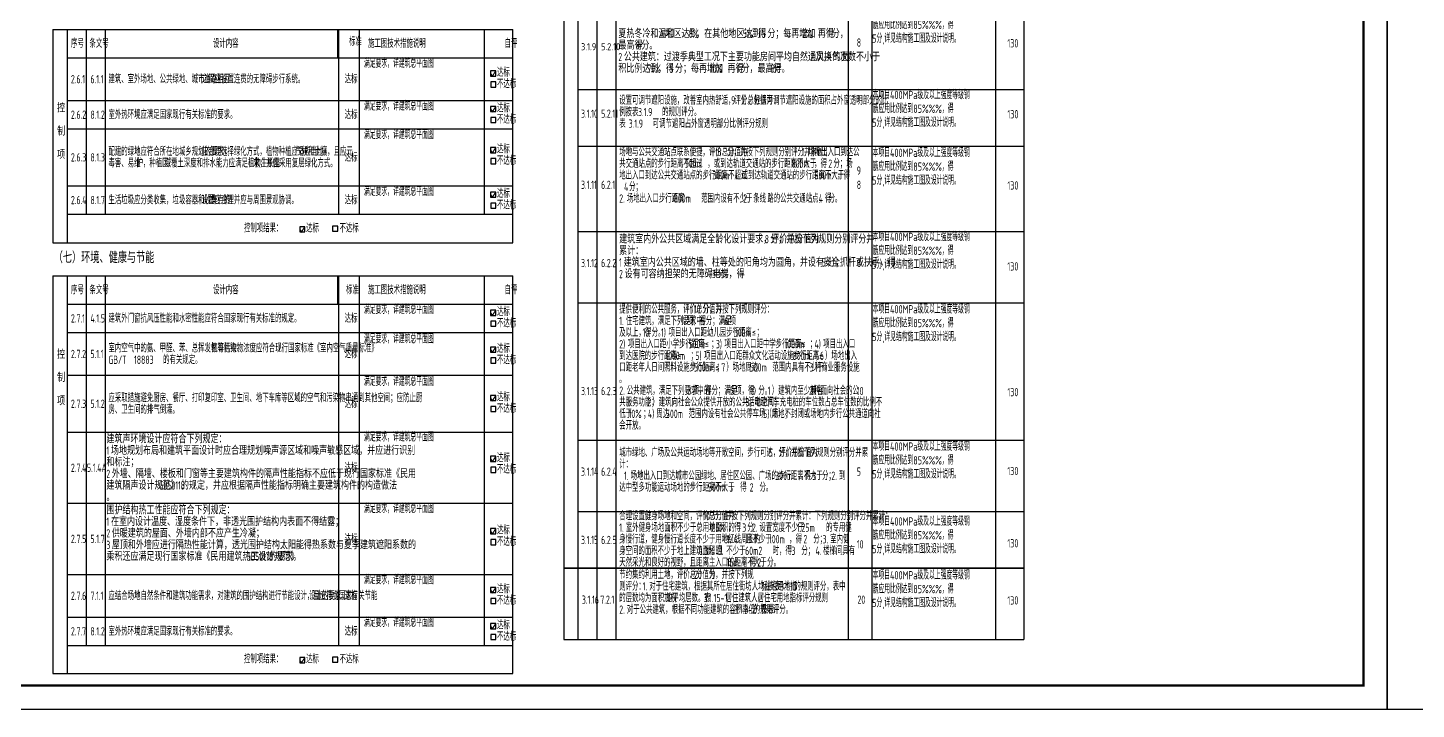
# Model space of a CAD drawing. Extents: x 555966 to 850266, y -53709 to 5691.
# Drawn here: x 603737 to 662291, y -53709 to -24962 of the extents above; entities that cross this region are included whole.
import ezdxf

# ---------------------------------------------------------------- set-up
doc = ezdxf.new("R2010")
doc.units = 0
doc.header["$LTSCALE"] = 1000
for name, color, linetype in [('A-Tab(建筑表格)', 7, 'Continuous'), ('A-TXT', 7, 'Continuous'), ('PUB_TEXT', 7, 'Continuous'), ('PUB_TITLE', 4, 'Continuous')]:
    doc.layers.add(name, color=color, linetype=linetype)
doc.styles.add('LJ_TXT', font='GBENOR', dxfattribs={"width": 0.8, "bigfont": 'GBCBIG'})
doc.styles.get("Standard").update_dxf_attribs({"font": 'GBENOR', "bigfont": 'GBCBIG'})

# ---------------------------------------------------------------- blocks, each defined once
blk = doc.blocks.new('AutoBlock_20250329_126', base_point=(645049, -25791))
at = {"color": 1, "style": 'LJ_TXT', "width": 0.8}
blk.add_attdef('3.1.9', (645049, -25791), '', height=350, dxfattribs=at)
blk = doc.blocks.new('AutoBlock_20250329_128', base_point=(645049, -28783))
at = {"color": 1, "style": 'LJ_TXT', "width": 0.8}
blk.add_attdef('3.1.10', (645049, -28783), '', height=350, dxfattribs=at)
blk = doc.blocks.new('AutoBlock_20250329_130', base_point=(645049, -31789))
at = {"color": 1, "style": 'LJ_TXT', "width": 0.8}
blk.add_attdef('3.1.11', (645049, -31789), '', height=350, dxfattribs=at)
blk = doc.blocks.new('AutoBlock_20250329_132', base_point=(645049, -35204))
at = {"color": 1, "style": 'LJ_TXT', "width": 0.8}
blk.add_attdef('3.1.12', (645049, -35204), '', height=350, dxfattribs=at)
blk = doc.blocks.new('AutoBlock_20250329_134', base_point=(645049, -40506))
at = {"color": 1, "style": 'LJ_TXT', "width": 0.8}
blk.add_attdef('3.1.13', (645049, -40506), '', height=350, dxfattribs=at)
blk = doc.blocks.new('AutoBlock_20250329_136', base_point=(645049, -43835))
at = {"color": 1, "style": 'LJ_TXT', "width": 0.8}
blk.add_attdef('3.1.14', (645049, -43835), '', height=350, dxfattribs=at)
blk = doc.blocks.new('AutoBlock_20250329_138', base_point=(645049, -46882))
at = {"color": 1, "style": 'LJ_TXT', "width": 0.8}
blk.add_attdef('3.1.15', (645049, -46882), '', height=350, dxfattribs=at)
blk = doc.blocks.new('AutoBlock_20250329_171', base_point=(617922, -26645))
at = {"color": 1, "style": 'LJ_TXT', "width": 0.7}
blk.add_attdef('2.6.1措施_001', (617914, -26645), '', height=350, dxfattribs=at)
blk = doc.blocks.new('AutoBlock_20250329_173', base_point=(617922, -28448))
at = {"color": 1, "style": 'LJ_TXT', "width": 0.7}
blk.add_attdef('2.6.2措施_001', (617914, -28448), '', height=350, dxfattribs=at)
blk = doc.blocks.new('AutoBlock_20250329_175', base_point=(617922, -37029))
at = {"color": 1, "style": 'LJ_TXT', "width": 0.7}
blk.add_attdef('2.7.1措施_001', (617914, -37029), '', height=350, dxfattribs=at)
blk = doc.blocks.new('AutoBlock_20250329_177', base_point=(617922, -38268))
at = {"color": 1, "style": 'LJ_TXT', "width": 0.7}
blk.add_attdef('2.7.2措施_001', (617914, -38268), '', height=350, dxfattribs=at)
blk = doc.blocks.new('AutoBlock_20250329_179', base_point=(617922, -40063))
at = {"color": 1, "style": 'LJ_TXT', "width": 0.7}
blk.add_attdef('2.7.3措施_001', (617914, -40063), '', height=350, dxfattribs=at)
blk = doc.blocks.new('AutoBlock_20250329_181', base_point=(617922, -42408))
at = {"color": 1, "style": 'LJ_TXT', "width": 0.7}
blk.add_attdef('2.7.4措施_001', (617914, -42408), '', height=350, dxfattribs=at)
blk = doc.blocks.new('AutoBlock_20250329_183', base_point=(617922, -45429))
at = {"color": 1, "style": 'LJ_TXT', "width": 0.7}
blk.add_attdef('2.7.5措施_001', (617914, -45429), '', height=350, dxfattribs=at)
blk = doc.blocks.new('AutoBlock_20250329_199', base_point=(617922, -29649))
at = {"color": 1, "style": 'LJ_TXT', "width": 0.7}
blk.add_attdef('2.6.3措施_001', (617914, -29649), '', height=350, dxfattribs=at)
blk = doc.blocks.new('AutoBlock_20250329_201', base_point=(617922, -32049))
at = {"color": 1, "style": 'LJ_TXT', "width": 0.7}
blk.add_attdef('2.6.4措施_001', (617914, -32049), '', height=350, dxfattribs=at)
blk = doc.blocks.new('AutoBlock_20250329_203', base_point=(617922, -48429))
at = {"color": 1, "style": 'LJ_TXT', "width": 0.7}
blk.add_attdef('2.7.6措施_001', (617914, -48429), '', height=350, dxfattribs=at)
blk = doc.blocks.new('AutoBlock_20250329_205', base_point=(617922, -50229))
at = {"color": 1, "style": 'LJ_TXT', "width": 0.7}
blk.add_attdef('2.7.7措施_001', (617914, -50229), '', height=350, dxfattribs=at)
blk = doc.blocks.new('AutoBlock_20250329_209', base_point=(645049, -49293))
at = {"color": 1, "style": 'LJ_TXT', "width": 0.8}
blk.add_attdef('3.1.16', (645049, -49293), '', height=350, dxfattribs=at)
blk = doc.blocks.new('AutoBlock_20250329_211', base_point=(639379, -48232))
at = {"color": 1, "style": 'LJ_TXT', "width": 0.7}
for tag, p in [('3.1.16措施_001', (639365, -48232)), ('3.1.16措施_002', (639365, -48816)), ('3.1.16措施_003', (639348, -49399))]:
    blk.add_attdef(tag, p, '', height=350, dxfattribs=at)
blk = doc.blocks.new('AutoBlock_20250329_316', base_point=(639379, -24426))
at = {"color": 1, "style": 'LJ_TXT', "width": 0.7}
for tag, p in [('3.1.9措施_001', (639365, -24426)), ('3.1.9措施_002', (639365, -25009)), ('3.1.9措施_003', (639348, -25592))]:
    blk.add_attdef(tag, p, '', height=350, dxfattribs=at)
blk = doc.blocks.new('AutoBlock_20250329_318', base_point=(639379, -27971))
at = {"color": 1, "style": 'LJ_TXT', "width": 0.7}
for tag, p in [('3.1.10措施_001', (639365, -27971)), ('3.1.10措施_002', (639365, -28554)), ('3.1.10措施_003', (639348, -29137))]:
    blk.add_attdef(tag, p, '', height=350, dxfattribs=at)
blk = doc.blocks.new('AutoBlock_20250329_320', base_point=(639379, -30411))
at = {"color": 1, "style": 'LJ_TXT', "width": 0.7}
for tag, p in [('3.1.11措施_001', (639365, -30411)), ('3.1.11措施_002', (639365, -30994)), ('3.1.11措施_003', (639348, -31577))]:
    blk.add_attdef(tag, p, '', height=350, dxfattribs=at)
blk = doc.blocks.new('AutoBlock_20250329_322', base_point=(639379, -33959))
at = {"color": 1, "style": 'LJ_TXT', "width": 0.7}
for tag, p in [('3.1.12措施_001', (639365, -33959)), ('3.1.12措施_002', (639365, -34542)), ('3.1.12措施_003', (639348, -35125))]:
    blk.add_attdef(tag, p, '', height=350, dxfattribs=at)
blk = doc.blocks.new('AutoBlock_20250329_324', base_point=(639379, -37012))
at = {"color": 1, "style": 'LJ_TXT', "width": 0.7}
for tag, p in [('3.1.13措施_001', (639365, -37012)), ('3.1.13措施_002', (639365, -37595)), ('3.1.13措施_003', (639348, -38179))]:
    blk.add_attdef(tag, p, '', height=350, dxfattribs=at)
blk = doc.blocks.new('AutoBlock_20250329_326', base_point=(639379, -42802))
at = {"color": 1, "style": 'LJ_TXT', "width": 0.7}
for tag, p in [('3.1.14措施_001', (639365, -42802)), ('3.1.14措施_002', (639365, -43386)), ('3.1.14措施_003', (639348, -43969))]:
    blk.add_attdef(tag, p, '', height=350, dxfattribs=at)
blk = doc.blocks.new('AutoBlock_20250329_328', base_point=(639379, -45963))
at = {"color": 1, "style": 'LJ_TXT', "width": 0.7}
for tag, p in [('3.1.15措施_001', (639365, -45963)), ('3.1.15措施_002', (639365, -46546)), ('3.1.15措施_003', (639348, -47129))]:
    blk.add_attdef(tag, p, '', height=350, dxfattribs=at)

msp = doc.modelspace()

# ---------------------------------------------------------------- linework, layer by layer
at = {"const_width": 50}
for points in [[(623257, -26884), (623333, -26999), (623473, -26783)], [(623257, -28384), (623333, -28499), (623473, -28283)], [(623257, -30118), (623333, -30233), (623473, -30017)], [(623257, -31993), (623333, -32108), (623473, -31892)], [(615207, -33454), (615282, -33569), (615423, -33353)], [(623257, -36978), (623333, -37093), (623473, -36877)], [(623257, -38530), (623333, -38645), (623473, -38429)], [(623257, -40577), (623333, -40692), (623473, -40476)], [(623257, -43141), (623333, -43256), (623473, -43040)], [(623257, -46191), (623333, -46306), (623473, -46090)], [(623257, -48675), (623333, -48790), (623473, -48574)], [(623257, -50195), (623333, -50310), (623473, -50094)], [(615207, -51631), (615282, -51746), (615423, -51530)]]:
    msp.add_lwpolyline(points, dxfattribs=at)
for points in [[(623473, -26783), (623257, -26783), (623257, -26999), (623473, -26999)], [(623480, -27245), (623264, -27245), (623264, -27461), (623480, -27461)], [(623473, -28283), (623257, -28283), (623257, -28499), (623473, -28499)], [(623480, -28745), (623264, -28745), (623264, -28961), (623480, -28961)], [(623473, -30017), (623257, -30017), (623257, -30233), (623473, -30233)], [(623480, -30479), (623264, -30479), (623264, -30695), (623480, -30695)], [(623473, -31892), (623257, -31892), (623257, -32108), (623473, -32108)], [(623480, -32354), (623264, -32354), (623264, -32570), (623480, -32570)], [(615423, -33353), (615207, -33353), (615207, -33569), (615423, -33569)], [(616810, -33332), (616594, -33332), (616594, -33548), (616810, -33548)], [(623473, -36877), (623257, -36877), (623257, -37093), (623473, -37093)], [(623480, -37339), (623264, -37339), (623264, -37555), (623480, -37555)], [(623473, -38429), (623257, -38429), (623257, -38645), (623473, -38645)], [(623480, -38891), (623264, -38891), (623264, -39107), (623480, -39107)], [(623473, -40476), (623257, -40476), (623257, -40692), (623473, -40692)], [(623480, -40938), (623264, -40938), (623264, -41154), (623480, -41154)], [(623473, -43040), (623257, -43040), (623257, -43256), (623473, -43256)], [(623480, -43502), (623264, -43502), (623264, -43718), (623480, -43718)], [(623473, -46090), (623257, -46090), (623257, -46306), (623473, -46306)], [(623480, -46552), (623264, -46552), (623264, -46768), (623480, -46768)], [(623473, -48574), (623257, -48574), (623257, -48790), (623473, -48790)], [(623480, -49036), (623264, -49036), (623264, -49252), (623480, -49252)], [(623473, -50094), (623257, -50094), (623257, -50310), (623473, -50310)], [(623480, -50556), (623264, -50556), (623264, -50772), (623480, -50772)], [(616810, -51509), (616594, -51509), (616594, -51725), (616810, -51725)], [(615423, -51530), (615207, -51530), (615207, -51746), (615423, -51746)]]:
    msp.add_lwpolyline(points, close=True)
at = {"layer": 'A-Tab(建筑表格)'}
for p, q in [((604800, -25029), (604800, -34029)), ((605400, -25029), (605400, -34029)), ((606200, -25029), (606200, -32829)), ((623000, -32829), (623000, -25029)), ((624200, -34029), (624200, -25029)), ((604800, -35422), (604800, -52206)), ((605400, -35422), (605400, -52206)), ((606200, -35422), (606200, -51022)), ((623000, -51022), (623000, -35422)), ((624200, -52206), (624200, -35422)), ((605400, -51022), (624200, -51022))]:
    msp.add_line(p, q, dxfattribs=at)
for points in [[(604800, -25029), (624200, -25029)], [(607000, -25029), (607000, -32829)], [(616800, -25029), (616800, -26229)], [(616839, -25029), (616839, -32829)], [(617709, -25029), (617709, -32829)], [(605400, -26229), (624200, -26229)], [(605400, -26229), (624200, -26229)], [(605400, -26229), (624200, -26229)], [(605400, -28029), (624200, -28029)], [(605400, -29229), (624200, -29229)], [(605400, -31629), (624200, -31629)], [(605400, -32829), (624200, -32829)], [(604800, -34029), (624200, -34029)], [(604800, -35422), (624200, -35422)], [(607000, -35422), (607000, -51022)], [(616800, -35422), (616800, -36622)], [(616839, -35422), (616839, -51022)], [(617709, -35422), (617709, -51022)], [(605400, -36622), (624200, -36622)], [(605400, -36622), (624200, -36622)], [(605400, -36622), (624200, -36622)], [(605400, -37822), (624200, -37822)], [(605400, -39622), (624200, -39622)], [(605400, -42022), (624200, -42022)], [(605400, -45022), (624200, -45022)], [(605400, -48022), (624200, -48022)], [(605400, -49822), (624200, -49822)], [(604800, -52206), (624200, -52206)]]:
    msp.add_lwpolyline(points, dxfattribs=at)
at = {"layer": 'A-TXT'}
for p, q in [((626341, -561), (626341, -50761)), ((626941, -561), (626941, -50761)), ((627741, -561), (627741, -50761)), ((639341, -50761), (639341, -561)), ((626341, -47761), (645741, -47761)), ((645741, -47761), (626341, -47761)), ((645741, -47761), (626941, -47761))]:
    msp.add_line(p, q, dxfattribs=at)
for points in [[(644541, -561), (644541, -50761)], [(645741, -561), (645741, -50761)], [(628541, -1761), (628541, -50761)], [(638341, -1761), (638341, -50761)], [(626941, -27561), (645741, -27561)], [(626941, -29961), (645741, -29961)], [(626941, -33561), (645741, -33561)], [(626941, -36561), (645741, -36561)], [(626941, -42361), (645741, -42361)], [(626941, -45361), (645741, -45361)], [(626341, -50761), (645741, -50761)]]:
    msp.add_lwpolyline(points, dxfattribs=at)
at = {"layer": 'PUB_TITLE'}
for points in [[(555966, -53709), (661066, -53709), (661066, 5691), (555966, 5691)], [(661066, -53709), (766166, -53709), (766166, 5691), (661066, 5691)]]:
    msp.add_lwpolyline(points, close=True, dxfattribs=at)
at = {"layer": 'PUB_TITLE', "const_width": 100}
msp.add_lwpolyline([(558466, -52709), (660066, -52709), (660066, 4691), (558466, 4691)], close=True, dxfattribs=at)

# ---------------------------------------------------------------- block references
for name, p, values in [('AutoBlock_20250329_316', (639379, -24426), {'3.1.9措施_001': '本项目400MPa级及以上强度等级钢', '3.1.9措施_002': '筋应用比例达到85%%%%%%%%%，得', '3.1.9措施_003': '5分,详见结构施工图及设计说明。'}), ('AutoBlock_20250329_126', (645049, -25791), {'3.1.9': '130'}), ('AutoBlock_20250329_171', (617922, -26645), {'2.6.1措施_001': '满足要求，详建筑总平面图'}), ('AutoBlock_20250329_173', (617922, -28448), {'2.6.2措施_001': '满足要求，详建筑总平面图'}), ('AutoBlock_20250329_318', (639379, -27971), {'3.1.10措施_001': '本项目400MPa级及以上强度等级钢', '3.1.10措施_002': '筋应用比例达到85%%%%%%%%%，得', '3.1.10措施_003': '5分,详见结构施工图及设计说明。'}), ('AutoBlock_20250329_128', (645049, -28783), {'3.1.10': '130'}), ('AutoBlock_20250329_199', (617922, -29649), {'2.6.3措施_001': '满足要求，详建筑总平面图'}), ('AutoBlock_20250329_320', (639379, -30411), {'3.1.11措施_001': '本项目400MPa级及以上强度等级钢', '3.1.11措施_002': '筋应用比例达到85%%%%%%%%%，得', '3.1.11措施_003': '5分,详见结构施工图及设计说明。'}), ('AutoBlock_20250329_130', (645049, -31789), {'3.1.11': '130'}), ('AutoBlock_20250329_201', (617922, -32049), {'2.6.4措施_001': '满足要求，详建筑总平面图'}), ('AutoBlock_20250329_322', (639379, -33959), {'3.1.12措施_001': '本项目400MPa级及以上强度等级钢', '3.1.12措施_002': '筋应用比例达到85%%%%%%%%%，得', '3.1.12措施_003': '5分,详见结构施工图及设计说明。'}), ('AutoBlock_20250329_132', (645049, -35204), {'3.1.12': '130'}), ('AutoBlock_20250329_175', (617922, -37029), {'2.7.1措施_001': '满足要求，详建筑总平面图'}), ('AutoBlock_20250329_324', (639379, -37012), {'3.1.13措施_001': '本项目400MPa级及以上强度等级钢', '3.1.13措施_002': '筋应用比例达到85%%%%%%%%%，得', '3.1.13措施_003': '5分,详见结构施工图及设计说明。'}), ('AutoBlock_20250329_177', (617922, -38268), {'2.7.2措施_001': '满足要求，详建筑总平面图'}), ('AutoBlock_20250329_179', (617922, -40063), {'2.7.3措施_001': '满足要求，详建筑总平面图'}), ('AutoBlock_20250329_134', (645049, -40506), {'3.1.13': '130'}), ('AutoBlock_20250329_181', (617922, -42408), {'2.7.4措施_001': '满足要求，详建筑总平面图'}), ('AutoBlock_20250329_326', (639379, -42802), {'3.1.14措施_001': '本项目400MPa级及以上强度等级钢', '3.1.14措施_002': '筋应用比例达到85%%%%%%%%%，得', '3.1.14措施_003': '5分,详见结构施工图及设计说明。'}), ('AutoBlock_20250329_136', (645049, -43835), {'3.1.14': '130'}), ('AutoBlock_20250329_183', (617922, -45429), {'2.7.5措施_001': '满足要求，详建筑总平面图'}), ('AutoBlock_20250329_328', (639379, -45963), {'3.1.15措施_001': '本项目400MPa级及以上强度等级钢', '3.1.15措施_002': '筋应用比例达到85%%%%%%%%%，得', '3.1.15措施_003': '5分,详见结构施工图及设计说明。'}), ('AutoBlock_20250329_138', (645049, -46882), {'3.1.15': '130'}), ('AutoBlock_20250329_211', (639379, -48232), {'3.1.16措施_001': '本项目400MPa级及以上强度等级钢', '3.1.16措施_002': '筋应用比例达到85%%%%%%%%%，得', '3.1.16措施_003': '5分,详见结构施工图及设计说明。'}), ('AutoBlock_20250329_203', (617922, -48429), {'2.7.6措施_001': '满足要求，详建筑总平面图'}), ('AutoBlock_20250329_209', (645049, -49293), {'3.1.16': '130'}), ('AutoBlock_20250329_205', (617922, -50229), {'2.7.7措施_001': '满足要求，详建筑总平面图'})]:
    msp.add_blockref(name, p).add_auto_attribs(values)

# ---------------------------------------------------------------- texts
at = {"layer": 'A-Tab(建筑表格)', "style": 'LJ_TXT'}
for s, height, width, p in [('序号', 337.6, 0.8, (605562, -25804)), ('条文号', 337.6, 0.8, (606340, -25804)), ('设计内容', 337.6, 0.8, (611549, -25804)), ('标准', 337.6, 0.8, (617283, -25722)), ('施工图技术措施说明', 337.6, 0.8, (618088, -25804)), ('自评', 337.6, 0.8, (623842, -25804)), ('建筑、室外场地、公共绿地、城市道路相互', 337.59, 0.8, (607140, -27304)), ('之间应设置连贯的无障碍步行系统。', 337.59, 0.8, (611078, -27304)), ('达标', 337.6, 0.8, (617102, -27304)), ('达标', 337.6, 0.8, (623525, -27024)), ('2.6.1', 350, 0.64, (605557, -27304)), ('6.1.1', 350, 0.64, (606381, -27304)), ('不达标', 337.6, 0.8, (623525, -27507)), ('2.6.2', 350, 0.64, (605557, -28804)), ('8.1.2', 350, 0.64, (606381, -28804)), ('室外热环境应满足国家现行有关标准的要求。', 337.59, 0.8, (607140, -28804)), ('达标', 337.6, 0.8, (617102, -28804)), ('达标', 337.6, 0.8, (623525, -28524)), ('不达标', 337.6, 0.8, (623525, -29007)), ('2.6.3', 350, 0.64, (605557, -30604)), ('8.1.3', 350, 0.64, (606381, -30604)), ('配建的绿地应符合所在地城乡规划的要求，', 337.59, 0.8, (607140, -30359)), ('应合理选择绿化方式，植物种植应适应当地', 337.59, 0.8, (611078, -30359)), ('气候和土壤，且应元', 337.6, 0.8, (615016, -30359)), ('达标', 337.6, 0.8, (617102, -30604)), ('达标', 337.6, 0.8, (623525, -30258)), ('不达标', 337.6, 0.8, (623525, -30741)), ('毒害、易维', 337.6, 0.8, (607140, -30849)), ('护，种植区', 337.6, 0.8, (608326, -30849)), ('域覆土深度和排水能力应满足植物生长需', 337.59, 0.8, (609511, -30849)), ('求，并应采用复层绿化方式。', 337.59, 0.8, (613253, -30849)), ('2.6.4', 350, 0.64, (605557, -32404)), ('8.1.7', 350, 0.64, (606381, -32404)), ('生活垃圾应分类收集，垃圾容器和收集点的', 337.59, 0.8, (607140, -32404)), ('设置应合理并应与周围景观协调。', 337.59, 0.8, (611078, -32404)), ('达标', 337.6, 0.8, (617102, -32404)), ('达标', 337.6, 0.8, (623525, -32133)), ('不达标', 337.6, 0.8, (623525, -32616)), ('控制项结果：', 337.6, 0.8, (612853, -33589)), ('达标', 337.6, 0.8, (615475, -33594)), ('不达标', 337.6, 0.8, (616885, -33594)), ('（七）环境、健康与节能', 482.27, 0.8, (604832, -34890)), ('序号', 337.6, 0.8, (605562, -36197)), ('条文号', 337.6, 0.8, (606340, -36197)), ('设计内容', 337.6, 0.8, (611549, -36197)), ('标准', 337.6, 0.8, (617159, -36197)), ('施工图技术措施说明', 337.6, 0.8, (618088, -36197)), ('自评', 337.6, 0.8, (623842, -36197)), ('达标', 337.6, 0.8, (623525, -37118)), ('2.7.1', 350, 0.64, (605557, -37397)), ('4.1.5', 350, 0.64, (606381, -37397)), ('建筑外门窗抗风压性能和水密性能应符合国家现行有关标准的规定。', 337.59, 0.8, (607140, -37397)), ('达标', 337.6, 0.8, (617102, -37397)), ('不达标', 337.6, 0.8, (623525, -37601)), ('2.7.2', 350, 0.64, (605557, -38897)), ('5.1.1', 350, 0.64, (606381, -38897)), ('室内空气中的氨、甲醛、苯、总挥发性有机物、', 337.59, 0.8, (607140, -38652)), ('氡等污染物浓度应符合现行国家标准《室内空气质量标准》', 337.59, 0.8, (611471, -38652)), ('达标', 337.6, 0.8, (617102, -38897)), ('达标', 337.6, 0.8, (623525, -38670)), ('GB/T', 350, 0.64, (607140, -39142)), ('18883', 350, 0.64, (608217, -39142)), ('的有关规定。', 337.6, 0.8, (609444, -39142)), ('不达标', 337.6, 0.8, (623525, -39153)), ('应采取措施避免厨房、餐厅、打印复印室、卫生间、地下车库等区域的空气和污染物串通到其他空间；应防止厨', 337.59, 0.8, (607140, -40752)), ('达标', 337.6, 0.8, (623525, -40717)), ('2.7.3', 350, 0.64, (605557, -40997)), ('5.1.2', 350, 0.64, (606381, -40997)), ('房、卫生间的排气倒灌。', 337.59, 0.8, (607140, -41242)), ('达标', 337.6, 0.8, (617102, -40997)), ('不达标', 337.6, 0.8, (623525, -41200)), ('达标', 337.6, 0.8, (617102, -43697)), ('达标', 337.6, 0.8, (623525, -43281)), ('2.7.4', 350, 0.64, (605557, -43697)), ('5.1.4A', 350, 0.64, (606233, -43697)), ('不达标', 337.6, 0.8, (623525, -43764)), ('达标', 337.6, 0.8, (623525, -46331)), ('2.7.5', 350, 0.64, (605557, -46697)), ('5.1.7', 350, 0.64, (606381, -46697)), ('达标', 337.6, 0.8, (617102, -46697)), ('不达标', 337.6, 0.8, (623525, -46814)), ('达标', 337.6, 0.8, (623525, -48815)), ('2.7.6', 350, 0.64, (605557, -49097)), ('7.1.1', 350, 0.64, (606381, -49097)), ('应结合场地自然条件和建筑功能需求，对建筑的围护结构进行节能设计，且应符合国家有关节能', 337.59, 0.8, (607140, -49097)), ('设计的要求。', 337.6, 0.8, (615600, -49097)), ('达标', 337.6, 0.8, (617102, -49097)), ('不达标', 337.6, 0.8, (623525, -49298)), ('2.7.7', 350, 0.64, (605557, -50597)), ('8.1.2', 350, 0.64, (606381, -50597)), ('室外热环境应满足国家现行有关标准的要求。', 337.59, 0.8, (607140, -50597)), ('达标', 337.6, 0.8, (617102, -50597)), ('达标', 337.6, 0.8, (623525, -50335)), ('不达标', 337.6, 0.8, (623525, -50818)), ('控制项结果：', 337.6, 0.8, (612853, -51765)), ('达标', 337.6, 0.8, (615475, -51771)), ('不达标', 337.6, 0.8, (616885, -51771))]:
    msp.add_text(s, height=height, dxfattribs=dict(at, width=width)).set_placement(p)
at = {"layer": 'A-TXT', "style": 'LJ_TXT'}
for s, height, width, p in [('3.1.9', 297.5, 0.8, (627069, -25910)), ('5.2.10', 297.5, 0.8, (627914, -25910)), ('8', 350, 0.64, (638699, -25761)), ('设置可调节遮阳设施，改善室内热舒适，评价总分值为', 337.59, 0.8, (628681, -28201)), ('9', 350, 0.64, (633399, -28201)), ('分，根据可调节遮阳设施的面积占外窗透明部分的比', 337.59, 0.8, (633815, -28201)), ('3.1.10', 350, 0.64, (627069, -28761)), ('5.2.11', 350, 0.64, (627914, -28761)), ('例按表', 337.6, 0.8, (628681, -28691)), ('3.1.9', 350, 0.64, (629473, -28691)), ('的规则评分。', 337.6, 0.8, (630487, -28691)), ('表', 338, 0.8, (628681, -29181)), ('3.1.9', 350, 0.64, (629080, -29181)), ('可调节遮阳占外窗透明部分比例评分规则', 337.59, 0.8, (630094, -29181)), ('场地与公共交通站点联系便捷，评价总分值为', 337.59, 0.8, (628681, -30378)), ('8', 350, 0.64, (632816, -30378)), ('分，并按下列规则分别评分并累计：', 337.59, 0.8, (633232, -30378)), ('1.', 350, 0.64, (636377, -30378)), ('场地出入口到达公', 337.6, 0.8, (636654, -30378)), ('地出入口到达公共交通站点的步行距离不超过', 337.59, 0.8, (628681, -31358)), ('共交通站点的步行距离不超过', 337.59, 0.8, (628681, -30868)), ('500m', 350, 0.64, (631439, -30868)), ('，或到达轨道交通站的步行距离不大于', 337.59, 0.8, (632399, -30868)), ('300m', 350, 0.64, (632613, -31358)), ('，或到达轨道交通站的步行距离不大于', 337.59, 0.8, (633573, -31358)), ('800m', 350, 0.64, (635944, -30868)), ('，得', 337.6, 0.8, (636904, -30868)), ('500m', 350, 0.64, (636915, -31358)), ('2', 350, 0.64, (637500, -30868)), ('分；场', 337.6, 0.8, (637713, -30868)), ('，得', 337.6, 0.8, (637875, -31358)), ('9', 350, 0.64, (638699, -31161)), ('3.1.11', 350, 0.64, (627069, -31761)), ('6.2.1', 350, 0.64, (627914, -31761)), ('4', 350, 0.64, (628884, -31848)), ('分；', 337.6, 0.8, (629097, -31848)), ('8', 350, 0.64, (638699, -31761)), ('2.', 350, 0.64, (628681, -32338)), ('场地出入口步行距离', 337.6, 0.8, (629001, -32338)), ('800m', 350, 0.64, (630973, -32338)), ('范围内设有不少于', 337.6, 0.8, (632136, -32338)), ('2', 350, 0.64, (633911, -32338)), ('条线', 337.6, 0.8, (634327, -32338)), ('路的公共交通站点，得', 337.6, 0.8, (634923, -32338)), ('4', 350, 0.64, (637092, -32338)), ('分。', 337.6, 0.8, (637508, -32338)), ('3.1.12', 350, 0.64, (627069, -35061)), ('6.2.2', 350, 0.64, (627914, -35061)), ('8', 350, 0.64, (638699, -35061)), ('提供便利的公共服务，评价总分值为', 337.59, 0.8, (628681, -37013)), ('10', 350, 0.64, (631827, -37013)), ('分，并按下列规则评分：', 337.59, 0.8, (632211, -37013)), ('1.', 350, 0.64, (628681, -37503)), ('住宅建筑，满足下列要求中', 337.59, 0.8, (628958, -37503)), ('4', 350, 0.64, (631317, -37503)), ('项，得', 337.6, 0.8, (631531, -37503)), ('5', 350, 0.64, (632121, -37503)), ('分；满足', 337.6, 0.8, (632334, -37503)), ('6', 350, 0.64, (633120, -37503)), ('项', 338, 0.8, (633334, -37503)), ('及以上，得', 337.6, 0.8, (628681, -37993)), ('10', 350, 0.64, (629664, -37993)), ('分。', 337.6, 0.8, (630048, -37993)), ('1)', 350, 0.64, (630441, -37993)), ('项目出入口距幼儿园步行距离≤', 337.59, 0.8, (630761, -37993)), ('300m', 350, 0.64, (633514, -37993)), ('；', 338, 0.8, (634474, -37993)), ('到达医院的步行距离≤', 337.6, 0.8, (628681, -38973)), ('2)', 350, 0.64, (628681, -38483)), ('项目出入口距小学步行距离≤', 337.59, 0.8, (629044, -38483)), ('l000m', 350, 0.64, (630647, -38973)), ('500m', 350, 0.64, (631599, -38483)), ('5)', 350, 0.64, (631889, -38973)), ('项目出入口距群众文化活动设施步行距离≤', 337.59, 0.8, (632252, -38973)), ('；', 338, 0.8, (632559, -38483)), ('3)', 350, 0.64, (632756, -38483)), ('项目出入口距中学步行距离≤', 337.59, 0.8, (633119, -38483)), ('l000m', 350, 0.64, (635674, -38483)), ('800m', 350, 0.64, (635987, -38973)), ('；', 338, 0.8, (636720, -38483)), ('4)', 350, 0.64, (636916, -38483)), ('6', 350, 0.64, (637143, -38973)), ('项目出入口', 337.6, 0.8, (637279, -38483)), ('）场地出入', 337.6, 0.8, (637357, -38973)), ('口距老年人日间照料设施步行距离≤', 337.59, 0.8, (628681, -39463)), ('；', 338, 0.8, (631692, -38973)), ('500m', 350, 0.64, (631827, -39463)), ('；', 338, 0.8, (632787, -39463)), ('7', 350, 0.64, (632983, -39463)), ('）场地周边', 337.6, 0.8, (633196, -39463)), ('500m', 350, 0.64, (634179, -39463)), ('范围内具有不少于', 337.6, 0.8, (635139, -39463)), ('3', 350, 0.64, (636712, -39463)), ('种商业服务设施', 337.6, 0.8, (636926, -39463)), ('；', 338, 0.8, (636947, -38973)), ('3.1.13', 350, 0.64, (627069, -40461)), ('6.2.3', 350, 0.64, (627914, -40461)), ('。', 338, 0.8, (628681, -39953)), ('2.', 350, 0.64, (628681, -40443)), ('公共建筑，满足下列要求中的', 337.59, 0.8, (629001, -40443)), ('3', 350, 0.64, (631557, -40443)), ('项，得', 337.6, 0.8, (631770, -40443)), ('5', 350, 0.64, (632360, -40443)), ('分；满足', 337.6, 0.8, (632573, -40443)), ('5', 350, 0.64, (633360, -40443)), ('项，得', 337.6, 0.8, (633573, -40443)), ('10', 350, 0.64, (634163, -40443)), ('分。', 337.6, 0.8, (634547, -40443)), ('1', 350, 0.64, (634940, -40443)), ('）建筑内至少兼容', 337.6, 0.8, (635111, -40443)), ('2', 350, 0.64, (636683, -40443)), ('种面向社会的公', 337.6, 0.8, (636897, -40443)), ('10', 350, 0.64, (638699, -40461)), ('共服务功能；', 337.6, 0.8, (628681, -40933)), ('2', 350, 0.64, (629861, -40933)), ('）建筑向社会公众提供开放的公共活动空间；', 337.59, 0.8, (630074, -40933)), ('3)', 350, 0.64, (634006, -40933)), ('电动汽车充电桩的车位数占总车位数的比例不', 337.59, 0.8, (634368, -40933)), ('低于', 337.6, 0.8, (628681, -41423)), ('会开放。', 337.6, 0.8, (628681, -41913)), ('10%', 350, 0.64, (629074, -41423)), ('；', 338, 0.8, (629693, -41423)), ('4)', 350, 0.64, (629889, -41423)), ('周边', 337.6, 0.8, (630252, -41423)), ('500m', 350, 0.64, (630645, -41423)), ('范围内设有社会公共停车场（库）；', 337.59, 0.8, (631605, -41423)), ('5)', 350, 0.64, (634751, -41423)), ('场地不封闭或场地内步行公共通道向社', 337.59, 0.8, (635114, -41423)), ('城市绿地、广场及公共运动场地等开敞空间，步行可达，评价总分值为', 337.59, 0.8, (628681, -43056)), ('5', 350, 0.64, (634978, -43056)), ('分，并按下列规则分别评分并累', 337.59, 0.8, (635394, -43056)), ('计：', 337.6, 0.8, (628681, -43546)), ('3.1.14', 350, 0.64, (627069, -43861)), ('6.2.4', 350, 0.64, (627914, -43861)), ('1.', 350, 0.64, (628884, -44036)), ('场地出入口到达城市公园绿地、居住区公园、广场的步行距离不大于', 337.59, 0.8, (629161, -44036)), ('300m', 350, 0.64, (635262, -44036)), ('，得', 337.6, 0.8, (636222, -44036)), ('3', 350, 0.64, (636817, -44036)), ('分；', 337.6, 0.8, (637233, -44036)), ('2.', 350, 0.64, (637627, -44036)), ('到', 338, 0.8, (637947, -44036)), ('5', 350, 0.64, (638699, -43861)), ('达中型多功能运动场地的步行距离不大于', 337.59, 0.8, (628681, -44526)), ('500m', 350, 0.64, (632422, -44526)), ('，', 338, 0.8, (633382, -44526)), ('得', 338, 0.8, (633782, -44526)), ('2', 350, 0.64, (634181, -44526)), ('分。', 337.6, 0.8, (634597, -44526)), ('合理设置健身场地和空间，评价总分值为', 337.59, 0.8, (628681, -45731)), ('10', 350, 0.64, (632220, -45731)), ('分，并按下列规则分别评分并累计：下列规则分别评分并累计：', 337.59, 0.8, (632604, -45731)), ('1.', 350, 0.64, (628681, -46221)), ('室外健身场地面积不少于总用地面积的', 337.59, 0.8, (628958, -46221)), ('0.5%', 350, 0.64, (632503, -46221)), ('，得', 337.6, 0.8, (633271, -46221)), ('3', 350, 0.64, (633867, -46221)), ('分', 338, 0.8, (634080, -46221)), ('2.', 350, 0.64, (634277, -46221)), ('设置宽度不少于', 337.6, 0.8, (634597, -46221)), ('1.25m', 350, 0.64, (636176, -46221)), ('的专用健', 337.6, 0.8, (637402, -46221)), ('3.1.15', 350, 0.64, (627069, -46743)), ('6.2.5', 350, 0.64, (627914, -46743)), ('身慢行道，健身慢行道长度不少于用地红线周长的', 337.59, 0.8, (628681, -46711)), ('身空间的面积不少于地上建筑面积的', 337.59, 0.8, (628681, -47201)), ('不少于', 337.6, 0.8, (633196, -47201)), ('1/4', 350, 0.64, (633209, -46711)), ('且不少于', 337.6, 0.8, (634030, -46711)), ('l00m', 350, 0.64, (635019, -46711)), ('时，得', 337.6, 0.8, (635152, -47201)), ('，得', 337.6, 0.8, (635851, -46711)), ('分；', 337.6, 0.8, (636360, -47201)), ('2', 350, 0.64, (636447, -46711)), ('分；', 337.6, 0.8, (636863, -46711)), ('3.', 350, 0.64, (637256, -46711)), ('楼梯间具有', 337.6, 0.8, (637276, -47201)), ('室内健', 337.6, 0.8, (637576, -46711)), ('10', 350, 0.64, (638699, -46926)), ('天然采光和良好的视野，且距离主入口的距离不大于', 337.59, 0.8, (628681, -47691)), ('0.3%', 350, 0.64, (632029, -47201)), ('且', 338, 0.8, (632797, -47201)), ('15m', 350, 0.64, (633203, -47691)), ('，得', 337.6, 0.8, (633907, -47691)), ('60m2', 350, 0.64, (633989, -47201)), ('2', 350, 0.64, (634503, -47691)), ('分。', 337.6, 0.8, (634919, -47691)), ('3', 350, 0.64, (635944, -47201)), ('4.', 350, 0.64, (636956, -47201)), ('节约集约利用土地，评价总分值为', 337.59, 0.8, (628681, -48211)), ('20', 350, 0.64, (631833, -48211)), ('分，并按下列规', 337.6, 0.8, (632462, -48211)), ('则评分：', 337.6, 0.8, (628681, -48701)), ('1.', 350, 0.64, (629670, -48701)), ('对于住宅建筑，根据其所在居住街坊人均住宅用地指', 337.59, 0.8, (629947, -48701)), ('标按表', 337.6, 0.8, (634672, -48701)), ('3.1.15', 350, 0.64, (635464, -48701)), ('的规则评分，表中', 337.6, 0.8, (636066, -48701)), ('3.1.16', 350, 0.64, (627105, -49261)), ('7.2.1', 350, 0.64, (627883, -49261)), ('的层数均为面积加权', 337.6, 0.8, (628681, -49191)), ('的平均层数。表', 337.6, 0.8, (630653, -49191)), ('3.1.15-1', 350, 0.64, (632232, -49191)), ('居住建筑人居住宅用地指标评分规则', 337.59, 0.8, (633164, -49191)), ('20', 350, 0.64, (638728, -49261)), ('2.', 350, 0.64, (628681, -49681)), ('对于公共建筑，根据不同功能建筑的容积率低）按表', 337.59, 0.8, (629001, -49681)), ('3.1.3-2', 350, 0.64, (633523, -49681)), ('的规则评分。', 337.6, 0.8, (634350, -49681))]:
    msp.add_text(s, height=height, dxfattribs=dict(at, width=width)).set_placement(p)
at = {"layer": 'PUB_TEXT'}
for s, height, p in [('夏热冬冷和温和', 337.6, (628646, -25389)), ('地区达到', 337.6, (630629, -25389)), ('，在其他地区达到', 337.6, (631927, -25389)), ('，得', 337.6, (634208, -25389)), ('分；每再增加', 337.6, (634927, -25389)), ('，再得', 337.6, (636716, -25389)), ('分，', 337.6, (637646, -25389)), ('最高得', 337.6, (628646, -25879)), ('分。', 337.6, (629611, -25879)), ('公共建筑：过渡季典型工况下主要功能房间平均自然通风换气次数不小于', 337.59, (628874, -26369)), ('次／', 337.6, (636965, -26369)), ('的面', 337.6, (637684, -26369)), ('积比例达到', 337.6, (628646, -26859)), ('，得', 337.6, (630313, -26859)), ('分；每再增加', 337.6, (631032, -26859)), ('，再得', 337.6, (632909, -26859)), ('分，最高得', 337.6, (633838, -26859)), ('分。', 337.6, (635190, -26859)), ('控', 338, (604975, -28528)), ('制', 338, (604975, -29508)), ('项', 338, (604975, -30488)), ('建筑室内外公共区域满足全龄化设计要求，评价总分值为', 337.59, (628678, -34055)), ('分，并按下列规则分别评分并', 337.59, (635049, -34055)), ('累计：', 337.6, (628678, -34545)), ('建筑室内公共区域的墙、柱等处的阳角均为圆角，并设有安全抓杆或扶手，得', 337.59, (628871, -35035)), ('分；', 337.6, (637454, -35035)), ('设有可容纳担架的无障碍电梯，得', 337.59, (628906, -35525)), ('分。', 337.6, (632819, -35525)), ('控', 338, (604975, -38921)), ('制', 338, (604975, -39901)), ('项', 338, (604975, -40881)), ('建筑声环境设计应符合下列规定：', 337.59, (607055, -42483)), ('场地规划布局和建筑平面设计时应合理规划噪声源区域和噪声敏感区域，并应进行识别', 337.59, (607247, -42973)), ('和标注；', 337.6, (607055, -43463)), ('外墙、隔墙、楼板和门窗等主要建筑构件的隔声性能指标不应低于现行国家标准《民用', 337.59, (607282, -43953)), ('建筑隔声设计规范》', 337.6, (607055, -44443)), ('的规定，并应根据隔声性能指标明确主要建筑构件的构造做法', 337.59, (610194, -44443)), ('。', 338, (607055, -44933)), ('围护结构热工性能应符合下列规定：', 337.59, (607055, -45483)), ('在室内设计温度、湿度条件下，非透光围护结构内表面不得结露；', 337.59, (607247, -45973)), ('供暖建筑的屋面、外墙内部不应产生冷凝；', 337.59, (607282, -46463)), ('屋顶和外墙应进行隔热性能计算，透光围护结构太阳能得热系数与夏季建筑遮阳系数的', 337.59, (607282, -46953)), ('乘积还应满足现行国家标准《民用建筑热工设计规范》', 337.59, (607055, -47443)), ('的要求。', 337.6, (613915, -47443))]:
    msp.add_text(s, height=height, dxfattribs=at).set_placement(p)
at = {"layer": 'PUB_TEXT', "width": 0.6}
for s, p in [('A', (630367, -25389)), ('8%', (631612, -25389)), ('5%', (633893, -25389)), ('5', (634700, -25389)), ('2%', (636401, -25389)), ('1', (637454, -25389)), ('8', (629384, -25879)), ('2', (628646, -26369)), ('2', (636738, -26369)), ('h', (637457, -26369)), ('70%', (629875, -26859)), ('5', (630804, -26859)), ('10%', (632506, -26859)), ('1', (633646, -26859)), ('8', (635067, -26859)), ('8', (634822, -34055)), ('1', (628678, -35035)), ('5', (637226, -35035)), ('2', (628678, -35525)), ('3', (632592, -35525)), ('1', (607055, -42973)), ('2', (607055, -43953)), ('GB50118', (609267, -44443)), ('1', (607055, -45973)), ('2', (607055, -46463)), ('3', (607055, -46953)), ('GB50176', (612953, -47443))]:
    msp.add_text(s, height=350, dxfattribs=at).set_placement(p)

doc.saveas('drawing.dxf')
